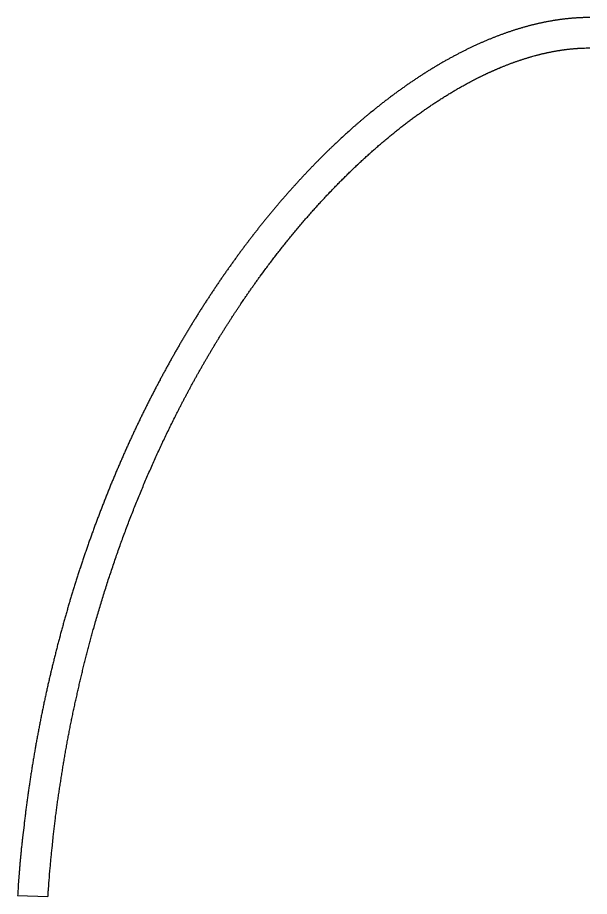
# Model space of a CAD drawing. Extents: x -7325 to -371, y -3238 to 133.
# Drawn here: x -6653.9 to -6386.4, y -1927.6 to -1516.4 of the extents above; entities that cross this region are included whole.
import ezdxf

# ---------------------------------------------------------------- set-up
doc = ezdxf.new("R2010")
doc.units = 0
doc.header["$MEASUREMENT"] = 0
doc.layers.add('NAILERS', color=7, linetype='CONTINUOUS')

msp = doc.modelspace()

# ---------------------------------------------------------------- linework, layer by layer
at = {"layer": 'NAILERS'}
msp.add_lwpolyline([(-6386.22, -1516.41), (-6386.44, -1516.41), (-6386.67, -1516.41), (-6386.9, -1516.42), (-6387.13, -1516.42), (-6387.36, -1516.42), (-6387.59, -1516.42), (-6387.82, -1516.42), (-6388.04, -1516.42), (-6388.27, -1516.43), (-6388.5, -1516.43), (-6388.73, -1516.43), (-6388.96, -1516.44), (-6389.19, -1516.44), (-6389.41, -1516.45), (-6389.64, -1516.46), (-6389.87, -1516.46), (-6390.1, -1516.47), (-6390.33, -1516.48), (-6390.56, -1516.49), (-6390.78, -1516.5), (-6391.01, -1516.51), (-6391.24, -1516.52), (-6391.47, -1516.54), (-6391.7, -1516.55), (-6391.92, -1516.56), (-6392.56, -1516.6), (-6392.87, -1516.62), (-6393.17, -1516.64), (-6393.48, -1516.67), (-6393.79, -1516.69), (-6394.09, -1516.71), (-6394.4, -1516.74), (-6394.71, -1516.76), (-6395.01, -1516.79), (-6395.32, -1516.82), (-6395.63, -1516.84), (-6395.93, -1516.87), (-6396.24, -1516.9), (-6396.55, -1516.93), (-6396.85, -1516.96), (-6397.16, -1517), (-6397.47, -1517.03), (-6397.51, -1517.04), (-6397.82, -1517.07), (-6398.13, -1517.11), (-6398.44, -1517.14), (-6398.75, -1517.18), (-6399.06, -1517.22), (-6399.37, -1517.26), (-6399.68, -1517.3), (-6399.99, -1517.34), (-6400.3, -1517.38), (-6400.62, -1517.42), (-6400.93, -1517.47), (-6401.24, -1517.51), (-6401.55, -1517.56), (-6401.85, -1517.61), (-6402.16, -1517.65), (-6402.47, -1517.7), (-6402.52, -1517.71), (-6402.83, -1517.76), (-6403.15, -1517.81), (-6403.46, -1517.86), (-6403.78, -1517.91), (-6404.09, -1517.97), (-6404.41, -1518.02), (-6404.72, -1518.08), (-6405.03, -1518.13), (-6405.35, -1518.19), (-6405.66, -1518.25), (-6405.97, -1518.31), (-6406.29, -1518.37), (-6406.6, -1518.43), (-6406.91, -1518.49), (-6407.23, -1518.55), (-6407.54, -1518.61), (-6407.59, -1518.62), (-6407.9, -1518.69), (-6408.22, -1518.75), (-6408.54, -1518.82), (-6408.86, -1518.89), (-6409.18, -1518.96), (-6409.49, -1519.03), (-6409.81, -1519.1), (-6410.13, -1519.17), (-6410.44, -1519.24), (-6410.76, -1519.31), (-6411.08, -1519.38), (-6411.39, -1519.46), (-6411.71, -1519.53), (-6412.03, -1519.61), (-6412.34, -1519.69), (-6412.66, -1519.76), (-6412.71, -1519.78), (-6413.03, -1519.86), (-6413.35, -1519.94), (-6413.67, -1520.02), (-6413.99, -1520.1), (-6414.31, -1520.18), (-6414.63, -1520.27), (-6414.95, -1520.35), (-6415.27, -1520.44), (-6415.59, -1520.52), (-6415.91, -1520.61), (-6416.23, -1520.7), (-6416.55, -1520.79), (-6416.87, -1520.88), (-6417.19, -1520.97), (-6417.51, -1521.06), (-6417.82, -1521.15), (-6417.88, -1521.17), (-6418.2, -1521.26), (-6418.52, -1521.35), (-6418.85, -1521.45), (-6419.17, -1521.55), (-6419.5, -1521.65), (-6419.82, -1521.74), (-6420.14, -1521.84), (-6420.46, -1521.94), (-6420.79, -1522.04), (-6421.11, -1522.15), (-6421.43, -1522.25), (-6421.75, -1522.35), (-6422.07, -1522.46), (-6422.4, -1522.56), (-6422.72, -1522.67), (-6423.04, -1522.77), (-6423.09, -1522.79), (-6423.42, -1522.9), (-6423.74, -1523.01), (-6424.07, -1523.12), (-6424.4, -1523.23), (-6424.72, -1523.34), (-6425.05, -1523.46), (-6425.37, -1523.57), (-6425.7, -1523.68), (-6426.02, -1523.8), (-6426.35, -1523.91), (-6426.67, -1524.03), (-6427, -1524.15), (-6427.32, -1524.27), (-6427.64, -1524.39), (-6427.97, -1524.51), (-6428.29, -1524.63), (-6428.34, -1524.65), (-6428.67, -1524.77), (-6429, -1524.89), (-6429.33, -1525.02), (-6429.66, -1525.14), (-6429.99, -1525.27), (-6430.31, -1525.4), (-6430.64, -1525.53), (-6430.97, -1525.66), (-6431.3, -1525.78), (-6431.62, -1525.92), (-6431.95, -1526.05), (-6432.28, -1526.18), (-6432.6, -1526.31), (-6432.93, -1526.44), (-6433.25, -1526.58), (-6433.58, -1526.71), (-6433.63, -1526.73), (-6433.96, -1526.87), (-6434.29, -1527.01), (-6434.62, -1527.15), (-6434.95, -1527.29), (-6435.29, -1527.43), (-6435.61, -1527.57), (-6435.94, -1527.71), (-6436.27, -1527.86), (-6436.6, -1528), (-6436.93, -1528.14), (-6437.26, -1528.29), (-6437.59, -1528.44), (-6437.92, -1528.58), (-6438.24, -1528.73), (-6438.57, -1528.88), (-6438.9, -1529.03), (-6438.95, -1529.05), (-6439.28, -1529.2), (-6439.62, -1529.35), (-6439.95, -1529.51), (-6440.28, -1529.66), (-6440.61, -1529.82), (-6440.95, -1529.97), (-6441.28, -1530.13), (-6441.61, -1530.29), (-6441.94, -1530.44), (-6442.27, -1530.6), (-6442.6, -1530.76), (-6442.93, -1530.92), (-6443.26, -1531.08), (-6443.59, -1531.24), (-6443.92, -1531.4), (-6444.25, -1531.57), (-6444.3, -1531.59), (-6444.63, -1531.76), (-6444.97, -1531.93), (-6445.3, -1532.09), (-6445.64, -1532.26), (-6445.97, -1532.43), (-6446.3, -1532.6), (-6446.64, -1532.77), (-6446.97, -1532.94), (-6447.3, -1533.11), (-6447.63, -1533.28), (-6447.96, -1533.46), (-6448.29, -1533.63), (-6448.63, -1533.81), (-6448.96, -1533.98), (-6449.29, -1534.16), (-6449.62, -1534.33), (-6449.67, -1534.36), (-6450.01, -1534.54), (-6450.34, -1534.72), (-6450.68, -1534.9), (-6451.01, -1535.08), (-6451.35, -1535.27), (-6451.68, -1535.45), (-6452.01, -1535.64), (-6452.35, -1535.82), (-6452.68, -1536.01), (-6453.02, -1536.19), (-6453.35, -1536.38), (-6453.68, -1536.56), (-6454.01, -1536.75), (-6454.34, -1536.94), (-6454.67, -1537.13), (-6455.01, -1537.32), (-6455.06, -1537.35), (-6455.4, -1537.54), (-6455.73, -1537.74), (-6456.07, -1537.93), (-6456.41, -1538.13), (-6456.74, -1538.33), (-6457.08, -1538.52), (-6457.41, -1538.72), (-6457.75, -1538.92), (-6458.08, -1539.12), (-6458.41, -1539.32), (-6458.75, -1539.52), (-6459.08, -1539.72), (-6459.41, -1539.92), (-6459.75, -1540.12), (-6460.08, -1540.33), (-6460.41, -1540.53), (-6460.46, -1540.56), (-6460.8, -1540.77), (-6461.14, -1540.98), (-6461.48, -1541.19), (-6461.81, -1541.4), (-6462.15, -1541.61), (-6462.48, -1541.82), (-6462.82, -1542.03), (-6463.16, -1542.24), (-6463.49, -1542.45), (-6463.83, -1542.67), (-6464.16, -1542.88), (-6464.49, -1543.09), (-6464.83, -1543.31), (-6465.16, -1543.52), (-6465.49, -1543.74), (-6465.82, -1543.96), (-6465.88, -1543.99), (-6466.21, -1544.21), (-6466.55, -1544.43), (-6466.89, -1544.66), (-6467.23, -1544.88), (-6467.56, -1545.1), (-6467.9, -1545.33), (-6468.24, -1545.55), (-6468.57, -1545.78), (-6468.91, -1546), (-6469.24, -1546.23), (-6469.58, -1546.46), (-6469.91, -1546.69), (-6470.25, -1546.91), (-6470.58, -1547.14), (-6470.91, -1547.37), (-6471.25, -1547.6), (-6471.3, -1547.64), (-6471.63, -1547.87), (-6471.97, -1548.11), (-6472.31, -1548.34), (-6472.65, -1548.58), (-6472.99, -1548.82), (-6473.32, -1549.05), (-6473.66, -1549.29), (-6473.99, -1549.53), (-6474.33, -1549.77), (-6474.67, -1550.01), (-6475, -1550.25), (-6475.33, -1550.49), (-6475.67, -1550.73), (-6476, -1550.98), (-6476.34, -1551.22), (-6476.67, -1551.46), (-6476.72, -1551.5), (-6477.06, -1551.75), (-6477.39, -1552), (-6477.73, -1552.24), (-6478.07, -1552.49), (-6478.41, -1552.75), (-6478.74, -1553), (-6479.08, -1553.25), (-6479.42, -1553.5), (-6479.75, -1553.75), (-6480.09, -1554.01), (-6480.42, -1554.26), (-6480.76, -1554.51), (-6481.09, -1554.77), (-6481.42, -1555.02), (-6481.76, -1555.28), (-6482.09, -1555.53), (-6482.14, -1555.57), (-6482.48, -1555.83), (-6482.81, -1556.1), (-6483.15, -1556.36), (-6483.49, -1556.62), (-6483.82, -1556.88), (-6484.16, -1557.15), (-6484.5, -1557.41), (-6484.83, -1557.68), (-6485.17, -1557.94), (-6485.5, -1558.21), (-6485.84, -1558.48), (-6486.17, -1558.74), (-6486.5, -1559.01), (-6486.84, -1559.28), (-6487.17, -1559.55), (-6487.5, -1559.82), (-6488.94, -1560.98), (-6489.19, -1561.19), (-6489.45, -1561.4), (-6489.7, -1561.61), (-6489.96, -1561.82), (-6490.21, -1562.03), (-6490.46, -1562.24), (-6490.72, -1562.45), (-6490.97, -1562.66), (-6491.22, -1562.87), (-6491.48, -1563.08), (-6491.73, -1563.29), (-6491.98, -1563.5), (-6492.23, -1563.72), (-6492.49, -1563.93), (-6492.74, -1564.14), (-6492.99, -1564.35), (-6493.24, -1564.57), (-6493.49, -1564.78), (-6493.74, -1565), (-6493.99, -1565.21), (-6494.24, -1565.43), (-6494.49, -1565.64), (-6494.73, -1565.86), (-6494.98, -1566.07), (-6495.23, -1566.29), (-6495.48, -1566.51), (-6495.73, -1566.73), (-6495.97, -1566.94), (-6496.22, -1567.16), (-6496.47, -1567.38), (-6496.71, -1567.6), (-6496.96, -1567.82), (-6497.03, -1567.88), (-6497.53, -1568.33), (-6498.02, -1568.77), (-6498.52, -1569.22), (-6499.02, -1569.67), (-6499.52, -1570.12), (-6500.01, -1570.57), (-6500.51, -1571.02), (-6501, -1571.47), (-6501.5, -1571.93), (-6501.99, -1572.38), (-6502.48, -1572.83), (-6502.98, -1573.29), (-6503.47, -1573.74), (-6503.96, -1574.2), (-6504.45, -1574.66), (-6504.94, -1575.11), (-6505.29, -1575.45), (-6505.56, -1575.7), (-6505.83, -1575.95), (-6506.09, -1576.2), (-6506.36, -1576.45), (-6506.62, -1576.7), (-6506.89, -1576.95), (-6507.15, -1577.2), (-6507.42, -1577.46), (-6507.68, -1577.71), (-6507.94, -1577.96), (-6508.21, -1578.22), (-6508.47, -1578.47), (-6508.73, -1578.72), (-6508.99, -1578.98), (-6509.26, -1579.23), (-6509.52, -1579.49), (-6509.78, -1579.75), (-6510.04, -1580), (-6510.3, -1580.26), (-6510.56, -1580.52), (-6510.82, -1580.77), (-6511.07, -1581.03), (-6511.33, -1581.29), (-6511.59, -1581.55), (-6511.85, -1581.81), (-6512.11, -1582.07), (-6512.36, -1582.33), (-6512.62, -1582.59), (-6512.88, -1582.85), (-6513.13, -1583.11), (-6513.39, -1583.37), (-6513.64, -1583.63), (-6515.13, -1585.16), (-6515.41, -1585.45), (-6515.68, -1585.73), (-6515.96, -1586.02), (-6516.24, -1586.31), (-6516.51, -1586.59), (-6516.79, -1586.88), (-6517.06, -1587.17), (-6517.34, -1587.45), (-6517.61, -1587.74), (-6517.89, -1588.03), (-6518.16, -1588.32), (-6518.44, -1588.61), (-6518.71, -1588.9), (-6518.98, -1589.19), (-6519.26, -1589.47), (-6519.53, -1589.76), (-6519.8, -1590.05), (-6520.07, -1590.35), (-6520.34, -1590.64), (-6520.62, -1590.93), (-6520.89, -1591.22), (-6521.16, -1591.51), (-6521.43, -1591.8), (-6521.7, -1592.09), (-6521.97, -1592.39), (-6522.24, -1592.68), (-6522.51, -1592.97), (-6522.78, -1593.27), (-6523.04, -1593.56), (-6523.31, -1593.85), (-6523.58, -1594.15), (-6523.85, -1594.44), (-6524.12, -1594.74), (-6524.38, -1595.03), (-6524.65, -1595.33), (-6524.92, -1595.62), (-6525.18, -1595.92), (-6525.45, -1596.22), (-6525.71, -1596.51), (-6525.98, -1596.81), (-6526.24, -1597.11), (-6526.51, -1597.4), (-6526.77, -1597.7), (-6527.04, -1598), (-6527.3, -1598.3), (-6527.56, -1598.59), (-6527.83, -1598.89), (-6528.09, -1599.19), (-6528.35, -1599.49), (-6528.61, -1599.79), (-6528.88, -1600.09), (-6529.14, -1600.39), (-6529.4, -1600.69), (-6529.66, -1600.99), (-6529.92, -1601.29), (-6530.18, -1601.59), (-6530.44, -1601.89), (-6530.7, -1602.2), (-6530.96, -1602.5), (-6531.22, -1602.8), (-6531.48, -1603.1), (-6531.73, -1603.41), (-6531.99, -1603.71), (-6532.25, -1604.01), (-6532.35, -1604.13), (-6532.61, -1604.44), (-6532.88, -1604.75), (-6533.14, -1605.07), (-6533.4, -1605.38), (-6533.67, -1605.69), (-6533.93, -1606), (-6534.19, -1606.31), (-6534.45, -1606.63), (-6534.71, -1606.94), (-6534.97, -1607.25), (-6535.23, -1607.57), (-6535.49, -1607.88), (-6535.75, -1608.19), (-6536.01, -1608.51), (-6536.27, -1608.82), (-6536.53, -1609.14), (-6536.79, -1609.45), (-6537.05, -1609.77), (-6537.31, -1610.09), (-6537.56, -1610.4), (-6537.82, -1610.72), (-6538.08, -1611.03), (-6538.34, -1611.35), (-6538.59, -1611.67), (-6538.85, -1611.99), (-6539.1, -1612.3), (-6539.36, -1612.62), (-6539.61, -1612.94), (-6539.87, -1613.26), (-6540.12, -1613.58), (-6540.38, -1613.89), (-6540.63, -1614.21), (-6540.73, -1614.33), (-6540.99, -1614.66), (-6541.24, -1614.99), (-6541.5, -1615.32), (-6541.76, -1615.64), (-6542.02, -1615.97), (-6542.28, -1616.3), (-6542.54, -1616.63), (-6542.79, -1616.96), (-6543.05, -1617.29), (-6543.31, -1617.62), (-6543.56, -1617.94), (-6543.82, -1618.27), (-6544.07, -1618.6), (-6544.33, -1618.93), (-6544.58, -1619.27), (-6544.84, -1619.6), (-6545.09, -1619.93), (-6545.35, -1620.26), (-6545.6, -1620.59), (-6545.85, -1620.92), (-6546.11, -1621.25), (-6546.36, -1621.59), (-6546.61, -1621.92), (-6546.86, -1622.25), (-6547.11, -1622.58), (-6547.37, -1622.92), (-6547.62, -1623.25), (-6547.87, -1623.58), (-6548.12, -1623.92), (-6548.37, -1624.25), (-6548.62, -1624.59), (-6548.87, -1624.92), (-6548.96, -1625.04), (-6549.21, -1625.39), (-6549.47, -1625.73), (-6549.72, -1626.07), (-6549.97, -1626.41), (-6550.23, -1626.76), (-6550.48, -1627.1), (-6550.73, -1627.45), (-6550.98, -1627.79), (-6551.24, -1628.14), (-6551.49, -1628.48), (-6551.74, -1628.82), (-6551.99, -1629.17), (-6552.24, -1629.52), (-6552.49, -1629.86), (-6552.74, -1630.21), (-6552.99, -1630.55), (-6553.24, -1630.9), (-6553.49, -1631.25), (-6553.74, -1631.59), (-6553.99, -1631.94), (-6554.23, -1632.29), (-6554.48, -1632.64), (-6554.73, -1632.98), (-6554.98, -1633.33), (-6555.22, -1633.68), (-6555.47, -1634.03), (-6555.71, -1634.38), (-6555.96, -1634.73), (-6556.2, -1635.08), (-6556.45, -1635.43), (-6556.69, -1635.78), (-6556.94, -1636.13), (-6557.02, -1636.25), (-6557.27, -1636.61), (-6557.52, -1636.96), (-6557.77, -1637.32), (-6558.02, -1637.68), (-6558.27, -1638.04), (-6558.51, -1638.4), (-6558.76, -1638.76), (-6559.01, -1639.12), (-6559.25, -1639.48), (-6559.5, -1639.84), (-6559.75, -1640.2), (-6559.99, -1640.56), (-6560.24, -1640.92), (-6560.48, -1641.28), (-6560.73, -1641.64), (-6560.97, -1642), (-6561.21, -1642.37), (-6561.46, -1642.73), (-6561.7, -1643.09), (-6561.94, -1643.45), (-6562.18, -1643.81), (-6562.43, -1644.18), (-6562.67, -1644.54), (-6562.91, -1644.9), (-6563.15, -1645.27), (-6563.39, -1645.63), (-6563.63, -1646), (-6563.87, -1646.36), (-6564.11, -1646.72), (-6564.35, -1647.09), (-6564.59, -1647.45), (-6564.83, -1647.82), (-6564.91, -1647.94), (-6565.15, -1648.31), (-6565.39, -1648.69), (-6565.64, -1649.06), (-6565.88, -1649.44), (-6566.12, -1649.81), (-6566.36, -1650.18), (-6566.6, -1650.56), (-6566.84, -1650.93), (-6567.08, -1651.31), (-6567.32, -1651.68), (-6567.56, -1652.06), (-6567.8, -1652.43), (-6568.04, -1652.81), (-6568.28, -1653.18), (-6568.52, -1653.56), (-6568.76, -1653.94), (-6568.99, -1654.31), (-6569.23, -1654.69), (-6569.47, -1655.07), (-6569.7, -1655.45), (-6569.94, -1655.82), (-6570.18, -1656.2), (-6570.41, -1656.58), (-6570.65, -1656.96), (-6570.88, -1657.34), (-6571.12, -1657.71), (-6571.35, -1658.09), (-6571.58, -1658.47), (-6571.82, -1658.85), (-6572.05, -1659.23), (-6572.28, -1659.61), (-6572.51, -1659.99), (-6572.59, -1660.11), (-6572.83, -1660.5), (-6573.06, -1660.89), (-6573.3, -1661.28), (-6573.53, -1661.67), (-6573.77, -1662.06), (-6574, -1662.44), (-6574.24, -1662.83), (-6574.47, -1663.22), (-6574.71, -1663.61), (-6574.94, -1664), (-6575.17, -1664.39), (-6575.41, -1664.78), (-6575.64, -1665.17), (-6575.87, -1665.56), (-6576.1, -1665.96), (-6576.33, -1666.35), (-6576.56, -1666.74), (-6576.79, -1667.13), (-6577.02, -1667.52), (-6577.25, -1667.91), (-6577.48, -1668.31), (-6577.71, -1668.7), (-6577.94, -1669.09), (-6578.17, -1669.48), (-6578.4, -1669.88), (-6578.62, -1670.27), (-6578.85, -1670.66), (-6579.08, -1671.06), (-6579.3, -1671.45), (-6579.53, -1671.84), (-6579.76, -1672.24), (-6579.98, -1672.63), (-6580.05, -1672.76), (-6580.28, -1673.16), (-6580.51, -1673.56), (-6580.74, -1673.96), (-6580.97, -1674.37), (-6581.2, -1674.77), (-6581.42, -1675.17), (-6581.65, -1675.58), (-6581.88, -1675.98), (-6582.1, -1676.39), (-6582.33, -1676.79), (-6582.56, -1677.2), (-6582.78, -1677.6), (-6583.01, -1678.01), (-6583.23, -1678.41), (-6583.46, -1678.82), (-6583.68, -1679.22), (-6583.9, -1679.63), (-6584.13, -1680.03), (-6584.35, -1680.44), (-6584.57, -1680.85), (-6584.79, -1681.25), (-6585.01, -1681.66), (-6585.24, -1682.07), (-6585.46, -1682.47), (-6585.68, -1682.88), (-6585.9, -1683.29), (-6586.12, -1683.7), (-6586.34, -1684.1), (-6586.56, -1684.51), (-6586.77, -1684.92), (-6586.99, -1685.33), (-6587.21, -1685.74), (-6587.28, -1685.86), (-6587.5, -1686.28), (-6587.72, -1686.7), (-6587.94, -1687.11), (-6588.16, -1687.53), (-6588.38, -1687.95), (-6588.6, -1688.37), (-6588.82, -1688.78), (-6589.04, -1689.2), (-6589.26, -1689.62), (-6589.48, -1690.04), (-6589.69, -1690.46), (-6589.91, -1690.88), (-6590.13, -1691.29), (-6590.34, -1691.71), (-6590.56, -1692.13), (-6590.78, -1692.55), (-6590.99, -1692.97), (-6591.21, -1693.39), (-6591.42, -1693.81), (-6591.64, -1694.23), (-6591.85, -1694.66), (-6592.06, -1695.08), (-6592.28, -1695.5), (-6592.49, -1695.92), (-6592.7, -1696.34), (-6592.92, -1696.76), (-6593.13, -1697.18), (-6593.34, -1697.61), (-6593.55, -1698.03), (-6593.76, -1698.45), (-6593.97, -1698.87), (-6594.18, -1699.3), (-6594.24, -1699.42), (-6594.46, -1699.85), (-6594.67, -1700.28), (-6594.88, -1700.71), (-6595.09, -1701.14), (-6595.3, -1701.58), (-6595.52, -1702.01), (-6595.73, -1702.44), (-6595.94, -1702.87), (-6596.15, -1703.3), (-6596.36, -1703.74), (-6596.57, -1704.17), (-6596.78, -1704.6), (-6596.98, -1705.03), (-6597.19, -1705.47), (-6597.4, -1705.9), (-6597.61, -1706.33), (-6597.82, -1706.77), (-6598.02, -1707.2), (-6598.23, -1707.64), (-6598.43, -1708.07), (-6598.64, -1708.51), (-6598.84, -1708.94), (-6599.05, -1709.38), (-6599.25, -1709.81), (-6599.46, -1710.25), (-6599.66, -1710.68), (-6599.86, -1711.12), (-6600.07, -1711.55), (-6600.27, -1711.99), (-6600.47, -1712.42), (-6600.67, -1712.86), (-6600.87, -1713.3), (-6600.93, -1713.42), (-6601.14, -1713.87), (-6601.34, -1714.31), (-6601.54, -1714.76), (-6601.75, -1715.2), (-6601.95, -1715.65), (-6602.15, -1716.09), (-6602.35, -1716.54), (-6602.56, -1716.98), (-6602.76, -1717.43), (-6602.96, -1717.88), (-6603.16, -1718.32), (-6603.36, -1718.77), (-6603.56, -1719.22), (-6603.76, -1719.66), (-6603.96, -1720.11), (-6604.15, -1720.56), (-6604.35, -1721), (-6604.55, -1721.45), (-6604.75, -1721.9), (-6604.94, -1722.35), (-6605.14, -1722.79), (-6605.34, -1723.24), (-6605.53, -1723.69), (-6605.73, -1724.14), (-6605.92, -1724.59), (-6606.12, -1725.04), (-6606.31, -1725.49), (-6606.5, -1725.94), (-6606.7, -1726.39), (-6606.89, -1726.84), (-6607.08, -1727.29), (-6607.27, -1727.74), (-6607.33, -1727.86), (-6607.52, -1728.32), (-6607.72, -1728.78), (-6607.91, -1729.23), (-6608.1, -1729.69), (-6608.3, -1730.15), (-6608.49, -1730.61), (-6608.68, -1731.07), (-6608.87, -1731.53), (-6609.06, -1731.99), (-6609.26, -1732.45), (-6609.45, -1732.91), (-6609.64, -1733.37), (-6609.83, -1733.83), (-6610.02, -1734.29), (-6610.21, -1734.75), (-6610.39, -1735.21), (-6610.58, -1735.67), (-6610.77, -1736.13), (-6610.96, -1736.59), (-6611.14, -1737.05), (-6611.33, -1737.51), (-6611.52, -1737.98), (-6611.7, -1738.44), (-6611.89, -1738.9), (-6612.07, -1739.36), (-6612.26, -1739.82), (-6612.44, -1740.29), (-6612.63, -1740.75), (-6612.81, -1741.21), (-6612.99, -1741.67), (-6613.18, -1742.14), (-6613.36, -1742.6), (-6613.41, -1742.73), (-6613.59, -1743.2), (-6613.78, -1743.67), (-6613.96, -1744.14), (-6614.14, -1744.61), (-6614.33, -1745.08), (-6614.51, -1745.56), (-6614.69, -1746.03), (-6614.87, -1746.5), (-6615.05, -1746.97), (-6615.23, -1747.45), (-6615.42, -1747.92), (-6615.6, -1748.39), (-6615.78, -1748.86), (-6615.95, -1749.34), (-6616.13, -1749.81), (-6616.31, -1750.28), (-6616.49, -1750.76), (-6616.67, -1751.23), (-6616.84, -1751.71), (-6617.02, -1752.18), (-6617.2, -1752.65), (-6617.37, -1753.13), (-6617.55, -1753.6), (-6617.72, -1754.08), (-6617.9, -1754.55), (-6618.07, -1755.03), (-6618.25, -1755.5), (-6618.42, -1755.98), (-6618.59, -1756.46), (-6618.77, -1756.93), (-6618.94, -1757.41), (-6619.11, -1757.88), (-6619.15, -1758.01), (-6619.33, -1758.49), (-6619.5, -1758.98), (-6619.67, -1759.46), (-6619.85, -1759.95), (-6620.02, -1760.43), (-6620.19, -1760.92), (-6620.36, -1761.4), (-6620.53, -1761.89), (-6620.7, -1762.37), (-6620.88, -1762.86), (-6621.04, -1763.34), (-6621.21, -1763.83), (-6621.38, -1764.31), (-6621.55, -1764.8), (-6621.72, -1765.29), (-6621.89, -1765.77), (-6622.05, -1766.26), (-6622.22, -1766.75), (-6622.39, -1767.23), (-6622.55, -1767.72), (-6622.72, -1768.21), (-6622.88, -1768.7), (-6623.05, -1769.18), (-6623.21, -1769.67), (-6623.38, -1770.16), (-6623.54, -1770.65), (-6623.7, -1771.13), (-6623.86, -1771.62), (-6624.03, -1772.11), (-6624.19, -1772.6), (-6624.35, -1773.09), (-6624.51, -1773.58), (-6624.55, -1773.7), (-6624.71, -1774.2), (-6624.88, -1774.7), (-6625.04, -1775.19), (-6625.2, -1775.69), (-6625.36, -1776.19), (-6625.52, -1776.69), (-6625.68, -1777.18), (-6625.84, -1777.68), (-6626, -1778.18), (-6626.16, -1778.68), (-6626.32, -1779.18), (-6626.47, -1779.67), (-6626.63, -1780.17), (-6626.79, -1780.67), (-6626.95, -1781.17), (-6627.1, -1781.67), (-6627.26, -1782.17), (-6627.41, -1782.67), (-6627.57, -1783.17), (-6627.72, -1783.67), (-6627.88, -1784.17), (-6628.03, -1784.66), (-6628.18, -1785.16), (-6628.33, -1785.66), (-6628.49, -1786.16), (-6628.64, -1786.67), (-6628.79, -1787.17), (-6628.94, -1787.67), (-6629.09, -1788.17), (-6629.24, -1788.67), (-6629.39, -1789.17), (-6629.54, -1789.67), (-6629.58, -1789.8), (-6629.73, -1790.31), (-6629.88, -1790.82), (-6630.03, -1791.32), (-6630.18, -1791.83), (-6630.33, -1792.34), (-6630.48, -1792.85), (-6630.62, -1793.36), (-6630.77, -1793.87), (-6630.92, -1794.38), (-6631.06, -1794.89), (-6631.21, -1795.41), (-6631.36, -1795.92), (-6631.5, -1796.43), (-6631.65, -1796.94), (-6631.79, -1797.45), (-6631.94, -1797.96), (-6632.08, -1798.47), (-6632.22, -1798.98), (-6632.37, -1799.49), (-6632.51, -1800.01), (-6632.65, -1800.52), (-6632.79, -1801.03), (-6632.93, -1801.54), (-6633.07, -1802.05), (-6633.21, -1802.57), (-6633.35, -1803.08), (-6633.49, -1803.59), (-6633.63, -1804.1), (-6633.77, -1804.62), (-6633.91, -1805.13), (-6634.04, -1805.64), (-6634.18, -1806.16), (-6634.21, -1806.28), (-6634.35, -1806.8), (-6634.49, -1807.33), (-6634.63, -1807.85), (-6634.76, -1808.37), (-6634.9, -1808.89), (-6635.04, -1809.41), (-6635.17, -1809.93), (-6635.31, -1810.46), (-6635.44, -1810.98), (-6635.58, -1811.5), (-6635.71, -1812.02), (-6635.84, -1812.55), (-6635.98, -1813.07), (-6636.11, -1813.59), (-6636.24, -1814.12), (-6636.37, -1814.64), (-6636.5, -1815.16), (-6636.63, -1815.69), (-6636.76, -1816.21), (-6636.89, -1816.73), (-6637.02, -1817.26), (-6637.15, -1817.78), (-6637.28, -1818.3), (-6637.41, -1818.83), (-6637.53, -1819.35), (-6637.66, -1819.88), (-6637.79, -1820.4), (-6637.91, -1820.92), (-6638.04, -1821.45), (-6638.16, -1821.97), (-6638.29, -1822.5), (-6638.41, -1823.02), (-6638.44, -1823.15), (-6638.57, -1823.69), (-6638.69, -1824.22), (-6638.82, -1824.75), (-6638.94, -1825.29), (-6639.07, -1825.82), (-6639.19, -1826.35), (-6639.31, -1826.89), (-6639.43, -1827.42), (-6639.55, -1827.96), (-6639.68, -1828.49), (-6639.8, -1829.02), (-6639.92, -1829.56), (-6640.04, -1830.09), (-6640.16, -1830.63), (-6640.27, -1831.16), (-6640.39, -1831.7), (-6640.51, -1832.23), (-6640.63, -1832.77), (-6640.74, -1833.3), (-6640.86, -1833.84), (-6640.98, -1834.37), (-6641.09, -1834.91), (-6641.21, -1835.44), (-6641.32, -1835.98), (-6641.43, -1836.51), (-6641.55, -1837.05), (-6641.66, -1837.59), (-6641.77, -1838.12), (-6641.89, -1838.66), (-6642, -1839.19), (-6642.11, -1839.73), (-6642.22, -1840.27), (-6642.25, -1840.4), (-6642.36, -1840.94), (-6642.47, -1841.49), (-6642.58, -1842.03), (-6642.69, -1842.58), (-6642.8, -1843.12), (-6642.91, -1843.67), (-6643.02, -1844.21), (-6643.13, -1844.76), (-6643.23, -1845.3), (-6643.34, -1845.85), (-6643.45, -1846.4), (-6643.55, -1846.94), (-6643.66, -1847.49), (-6643.77, -1848.03), (-6643.87, -1848.58), (-6643.98, -1849.12), (-6644.08, -1849.67), (-6644.18, -1850.22), (-6644.29, -1850.76), (-6644.39, -1851.31), (-6644.49, -1851.86), (-6644.59, -1852.4), (-6644.69, -1852.95), (-6644.79, -1853.5), (-6644.89, -1854.04), (-6644.99, -1854.59), (-6645.09, -1855.14), (-6645.19, -1855.69), (-6645.29, -1856.23), (-6645.39, -1856.78), (-6645.48, -1857.33), (-6645.58, -1857.88), (-6645.6, -1858.01), (-6645.7, -1858.56), (-6645.8, -1859.12), (-6645.89, -1859.68), (-6645.99, -1860.23), (-6646.09, -1860.79), (-6646.18, -1861.35), (-6646.28, -1861.9), (-6646.37, -1862.46), (-6646.46, -1863.02), (-6646.56, -1863.57), (-6646.65, -1864.13), (-6646.74, -1864.69), (-6646.83, -1865.24), (-6646.92, -1865.8), (-6647.01, -1866.36), (-6647.1, -1866.91), (-6647.19, -1867.47), (-6647.28, -1868.03), (-6647.37, -1868.59), (-6647.46, -1869.14), (-6647.55, -1869.7), (-6647.63, -1870.26), (-6647.72, -1870.82), (-6647.81, -1871.38), (-6647.89, -1871.93), (-6647.98, -1872.49), (-6648.06, -1873.05), (-6648.15, -1873.61), (-6648.23, -1874.17), (-6648.31, -1874.72), (-6648.39, -1875.28), (-6648.48, -1875.84), (-6648.5, -1875.98), (-6648.58, -1876.54), (-6648.66, -1877.11), (-6648.74, -1877.68), (-6648.82, -1878.25), (-6648.91, -1878.81), (-6648.99, -1879.38), (-6649.07, -1879.95), (-6649.14, -1880.52), (-6649.22, -1881.08), (-6649.3, -1881.65), (-6649.38, -1882.22), (-6649.46, -1882.79), (-6649.53, -1883.35), (-6649.61, -1883.92), (-6649.68, -1884.49), (-6649.76, -1885.06), (-6649.83, -1885.63), (-6649.91, -1886.19), (-6649.98, -1886.76), (-6650.05, -1887.33), (-6650.13, -1887.9), (-6650.2, -1888.47), (-6650.27, -1889.04), (-6650.34, -1889.61), (-6650.41, -1890.17), (-6650.48, -1890.74), (-6650.55, -1891.31), (-6650.62, -1891.88), (-6650.69, -1892.45), (-6650.76, -1893.02), (-6650.82, -1893.59), (-6650.89, -1894.16), (-6651.58, -1900.06), (-6651.64, -1900.57), (-6651.7, -1901.08), (-6651.76, -1901.59), (-6651.82, -1902.1), (-6651.87, -1902.62), (-6651.93, -1903.13), (-6651.98, -1903.64), (-6652.04, -1904.15), (-6652.09, -1904.67), (-6652.15, -1905.18), (-6652.2, -1905.69), (-6652.25, -1906.21), (-6652.3, -1906.72), (-6652.35, -1907.23), (-6652.4, -1907.75), (-6652.45, -1908.26), (-6652.5, -1908.77), (-6652.55, -1909.28), (-6652.59, -1909.8), (-6652.64, -1910.31), (-6652.69, -1910.83), (-6652.73, -1911.34), (-6652.78, -1911.85), (-6652.82, -1912.37), (-6652.86, -1912.88), (-6652.9, -1913.39), (-6652.95, -1913.91), (-6652.99, -1914.42), (-6653.03, -1914.94), (-6653.07, -1915.45), (-6653.1, -1915.96), (-6653.14, -1916.48), (-6653.57, -1922.33), (-6653.61, -1922.93), (-6653.66, -1923.52), (-6653.7, -1924.11), (-6653.74, -1924.71), (-6653.78, -1925.3), (-6653.82, -1925.89), (-6653.86, -1926.49), (-6653.9, -1927.08), (-6639.68, -1927.56), (-6639.65, -1927.07), (-6639.62, -1926.59), (-6639.59, -1926.11), (-6639.55, -1925.62), (-6639.52, -1925.14), (-6639.48, -1924.65), (-6639.45, -1924.17), (-6639.41, -1923.69), (-6639.36, -1922.96), (-6639.31, -1922.3), (-6639.26, -1921.63), (-6639.21, -1920.97), (-6639.16, -1920.31), (-6639.11, -1919.64), (-6639.05, -1918.98), (-6639, -1918.31), (-6638.94, -1917.65), (-6638.74, -1915.24), (-6638.69, -1914.61), (-6638.63, -1913.97), (-6638.58, -1913.34), (-6638.52, -1912.71), (-6638.47, -1912.07), (-6638.41, -1911.44), (-6638.35, -1910.81), (-6638.29, -1910.18), (-6638.23, -1909.54), (-6638.17, -1908.91), (-6638.11, -1908.28), (-6638.04, -1907.65), (-6637.98, -1907.01), (-6637.92, -1906.38), (-6637.85, -1905.75), (-6637.79, -1905.12), (-6637.25, -1900.07), (-6637.19, -1899.44), (-6637.12, -1898.81), (-6637.05, -1898.19), (-6636.98, -1897.56), (-6636.91, -1896.93), (-6636.84, -1896.31), (-6636.77, -1895.68), (-6636.7, -1895.05), (-6636.62, -1894.43), (-6636.55, -1893.8), (-6636.47, -1893.18), (-6636.4, -1892.55), (-6636.32, -1891.92), (-6636.24, -1891.3), (-6636.17, -1890.67), (-6636.09, -1890.05), (-6636.01, -1889.42), (-6635.93, -1888.8), (-6635.84, -1888.17), (-6635.76, -1887.55), (-6635.68, -1886.92), (-6635.59, -1886.3), (-6635.51, -1885.67), (-6635.42, -1885.05), (-6635.34, -1884.42), (-6635.25, -1883.8), (-6635.16, -1883.17), (-6635.07, -1882.55), (-6634.98, -1881.92), (-6634.89, -1881.3), (-6634.8, -1880.68), (-6634.71, -1880.05), (-6634.7, -1879.98), (-6634.6, -1879.36), (-6634.51, -1878.74), (-6634.42, -1878.12), (-6634.32, -1877.5), (-6634.23, -1876.88), (-6634.13, -1876.27), (-6634.04, -1875.65), (-6633.94, -1875.03), (-6633.85, -1874.41), (-6633.75, -1873.79), (-6633.65, -1873.17), (-6633.56, -1872.56), (-6633.46, -1871.94), (-6633.36, -1871.32), (-6633.26, -1870.7), (-6633.16, -1870.08), (-6633.07, -1869.46), (-6632.97, -1868.85), (-6632.87, -1868.23), (-6632.77, -1867.61), (-6632.66, -1866.99), (-6632.56, -1866.38), (-6632.46, -1865.76), (-6632.36, -1865.14), (-6632.26, -1864.52), (-6632.15, -1863.91), (-6632.05, -1863.29), (-6631.95, -1862.67), (-6631.84, -1862.06), (-6631.74, -1861.44), (-6631.63, -1860.82), (-6631.53, -1860.2), (-6631.52, -1860.16), (-6631.42, -1859.55), (-6631.31, -1858.94), (-6631.2, -1858.32), (-6631.09, -1857.71), (-6630.98, -1857.09), (-6630.87, -1856.48), (-6630.76, -1855.87), (-6630.65, -1855.25), (-6630.54, -1854.64), (-6630.43, -1854.03), (-6630.31, -1853.42), (-6630.2, -1852.8), (-6630.08, -1852.19), (-6629.97, -1851.58), (-6629.85, -1850.97), (-6629.73, -1850.35), (-6629.61, -1849.74), (-6629.49, -1849.13), (-6629.37, -1848.52), (-6629.25, -1847.91), (-6629.13, -1847.3), (-6629.01, -1846.69), (-6628.88, -1846.08), (-6628.76, -1845.47), (-6628.63, -1844.86), (-6628.5, -1844.25), (-6628.38, -1843.63), (-6628.25, -1843.03), (-6628.12, -1842.42), (-6627.99, -1841.81), (-6627.86, -1841.2), (-6627.73, -1840.59), (-6627.71, -1840.5), (-6627.58, -1839.9), (-6627.45, -1839.3), (-6627.32, -1838.69), (-6627.19, -1838.09), (-6627.05, -1837.48), (-6626.92, -1836.88), (-6626.79, -1836.28), (-6626.65, -1835.67), (-6626.52, -1835.07), (-6626.38, -1834.47), (-6626.25, -1833.87), (-6626.11, -1833.26), (-6625.98, -1832.66), (-6625.84, -1832.06), (-6625.71, -1831.45), (-6625.57, -1830.85), (-6625.43, -1830.25), (-6625.29, -1829.65), (-6625.16, -1829.05), (-6625.02, -1828.44), (-6624.88, -1827.84), (-6624.74, -1827.24), (-6624.6, -1826.64), (-6624.46, -1826.04), (-6624.32, -1825.43), (-6624.18, -1824.83), (-6624.04, -1824.23), (-6623.89, -1823.63), (-6623.75, -1823.03), (-6623.61, -1822.43), (-6623.47, -1821.83), (-6623.32, -1821.23), (-6623.31, -1821.18), (-6623.17, -1820.58), (-6623.02, -1819.98), (-6622.88, -1819.39), (-6622.73, -1818.79), (-6622.59, -1818.19), (-6622.44, -1817.6), (-6622.29, -1817), (-6622.14, -1816.4), (-6621.99, -1815.81), (-6621.84, -1815.21), (-6621.69, -1814.61), (-6621.53, -1814.02), (-6621.38, -1813.42), (-6621.23, -1812.83), (-6621.07, -1812.23), (-6620.92, -1811.64), (-6620.76, -1811.04), (-6620.6, -1810.45), (-6620.44, -1809.85), (-6620.29, -1809.26), (-6620.13, -1808.67), (-6619.96, -1808.07), (-6619.8, -1807.48), (-6619.64, -1806.89), (-6619.48, -1806.29), (-6619.31, -1805.7), (-6619.15, -1805.11), (-6618.98, -1804.52), (-6618.82, -1803.93), (-6618.65, -1803.33), (-6618.48, -1802.74), (-6618.31, -1802.15), (-6617.4, -1798.95), (-6617.17, -1798.17), (-6616.95, -1797.39), (-6616.72, -1796.61), (-6616.49, -1795.82), (-6616.26, -1795.04), (-6616.03, -1794.26), (-6615.8, -1793.48), (-6615.57, -1792.7), (-6615.34, -1791.92), (-6615.1, -1791.14), (-6614.87, -1790.36), (-6614.63, -1789.58), (-6614.39, -1788.81), (-6614.15, -1788.03), (-6613.91, -1787.25), (-6613.67, -1786.47), (-6613.66, -1786.44), (-6613.42, -1785.67), (-6613.18, -1784.89), (-6612.94, -1784.12), (-6612.69, -1783.35), (-6612.45, -1782.58), (-6612.2, -1781.81), (-6611.95, -1781.04), (-6611.7, -1780.27), (-6611.46, -1779.49), (-6611.2, -1778.72), (-6610.95, -1777.96), (-6610.7, -1777.19), (-6610.45, -1776.42), (-6610.19, -1775.65), (-6609.94, -1774.88), (-6609.68, -1774.11), (-6609.67, -1774.08), (-6609.41, -1773.32), (-6609.15, -1772.55), (-6608.89, -1771.79), (-6608.63, -1771.03), (-6608.37, -1770.27), (-6608.11, -1769.5), (-6607.85, -1768.74), (-6607.58, -1767.98), (-6607.32, -1767.22), (-6607.05, -1766.46), (-6606.78, -1765.7), (-6606.51, -1764.94), (-6606.24, -1764.18), (-6605.97, -1763.42), (-6605.7, -1762.67), (-6605.43, -1761.91), (-6605.42, -1761.88), (-6605.14, -1761.12), (-6604.87, -1760.37), (-6604.6, -1759.62), (-6604.32, -1758.86), (-6604.04, -1758.11), (-6603.76, -1757.36), (-6603.49, -1756.61), (-6603.21, -1755.86), (-6602.92, -1755.11), (-6602.64, -1754.36), (-6602.36, -1753.61), (-6602.07, -1752.86), (-6601.79, -1752.11), (-6601.5, -1751.37), (-6601.21, -1750.62), (-6600.92, -1749.87), (-6600.91, -1749.84), (-6600.62, -1749.09), (-6600.33, -1748.35), (-6600.04, -1747.61), (-6599.75, -1746.87), (-6599.46, -1746.13), (-6599.17, -1745.39), (-6598.87, -1744.65), (-6598.58, -1743.91), (-6598.28, -1743.17), (-6597.98, -1742.43), (-6597.68, -1741.69), (-6597.38, -1740.95), (-6597.08, -1740.22), (-6596.78, -1739.48), (-6596.47, -1738.74), (-6596.17, -1738.01), (-6596.16, -1737.97), (-6595.85, -1737.24), (-6595.55, -1736.51), (-6595.24, -1735.78), (-6594.93, -1735.05), (-6594.63, -1734.32), (-6594.32, -1733.59), (-6594.01, -1732.86), (-6593.7, -1732.13), (-6593.38, -1731.41), (-6593.07, -1730.68), (-6592.76, -1729.95), (-6592.44, -1729.23), (-6592.12, -1728.5), (-6591.81, -1727.77), (-6591.49, -1727.05), (-6591.17, -1726.32), (-6591.15, -1726.29), (-6590.83, -1725.57), (-6590.51, -1724.85), (-6590.19, -1724.13), (-6589.87, -1723.41), (-6589.55, -1722.7), (-6589.22, -1721.98), (-6588.9, -1721.26), (-6588.57, -1720.55), (-6588.24, -1719.83), (-6587.91, -1719.11), (-6587.58, -1718.4), (-6587.25, -1717.68), (-6586.92, -1716.97), (-6586.59, -1716.26), (-6586.25, -1715.54), (-6585.92, -1714.83), (-6585.9, -1714.8), (-6585.57, -1714.09), (-6585.23, -1713.38), (-6584.9, -1712.68), (-6584.56, -1711.97), (-6584.22, -1711.26), (-6583.88, -1710.56), (-6583.54, -1709.85), (-6583.2, -1709.15), (-6582.86, -1708.45), (-6582.51, -1707.74), (-6582.17, -1707.04), (-6581.82, -1706.34), (-6581.48, -1705.64), (-6581.13, -1704.94), (-6580.78, -1704.24), (-6580.43, -1703.54), (-6580.41, -1703.5), (-6580.24, -1703.15), (-6580.06, -1702.81), (-6579.89, -1702.46), (-6579.71, -1702.11), (-6579.54, -1701.77), (-6579.36, -1701.42), (-6579.18, -1701.07), (-6579.01, -1700.73), (-6578.83, -1700.38), (-6578.65, -1700.03), (-6578.48, -1699.69), (-6578.3, -1699.34), (-6578.12, -1698.99), (-6577.94, -1698.65), (-6577.77, -1698.3), (-6577.59, -1697.96), (-6577.41, -1697.61), (-6577.23, -1697.27), (-6577.05, -1696.92), (-6576.87, -1696.58), (-6576.69, -1696.23), (-6576.51, -1695.89), (-6576.33, -1695.54), (-6576.15, -1695.2), (-6575.97, -1694.85), (-6575.79, -1694.51), (-6575.61, -1694.17), (-6575.43, -1693.82), (-6575.24, -1693.48), (-6575.06, -1693.14), (-6574.88, -1692.79), (-6574.7, -1692.45), (-6574.68, -1692.41), (-6574.5, -1692.07), (-6574.32, -1691.73), (-6574.13, -1691.39), (-6573.95, -1691.05), (-6573.77, -1690.71), (-6573.58, -1690.37), (-6573.4, -1690.03), (-6573.22, -1689.69), (-6573.03, -1689.35), (-6572.85, -1689.01), (-6572.66, -1688.67), (-6572.48, -1688.33), (-6572.29, -1687.99), (-6572.11, -1687.65), (-6571.92, -1687.31), (-6571.74, -1686.98), (-6571.55, -1686.64), (-6571.37, -1686.3), (-6571.18, -1685.96), (-6570.99, -1685.62), (-6570.81, -1685.28), (-6570.62, -1684.95), (-6570.43, -1684.61), (-6570.24, -1684.27), (-6570.05, -1683.93), (-6569.87, -1683.6), (-6569.68, -1683.26), (-6569.49, -1682.92), (-6569.3, -1682.58), (-6569.11, -1682.25), (-6568.92, -1681.91), (-6568.73, -1681.57), (-6568.71, -1681.54), (-6568.52, -1681.21), (-6568.33, -1680.87), (-6568.14, -1680.54), (-6567.95, -1680.2), (-6567.76, -1679.87), (-6567.57, -1679.54), (-6567.38, -1679.2), (-6567.19, -1678.87), (-6567, -1678.54), (-6566.81, -1678.21), (-6566.62, -1677.87), (-6566.42, -1677.54), (-6566.23, -1677.21), (-6566.04, -1676.88), (-6565.85, -1676.54), (-6565.65, -1676.21), (-6565.46, -1675.88), (-6565.27, -1675.55), (-6565.07, -1675.22), (-6564.88, -1674.89), (-6564.68, -1674.56), (-6564.49, -1674.22), (-6564.29, -1673.89), (-6564.1, -1673.56), (-6563.9, -1673.23), (-6563.71, -1672.9), (-6563.51, -1672.57), (-6563.32, -1672.24), (-6563.12, -1671.91), (-6562.92, -1671.58), (-6562.72, -1671.25), (-6562.53, -1670.92), (-6562.51, -1670.89), (-6562.31, -1670.56), (-6562.11, -1670.24), (-6561.92, -1669.91), (-6561.72, -1669.58), (-6561.52, -1669.26), (-6561.33, -1668.93), (-6561.13, -1668.6), (-6560.93, -1668.28), (-6560.73, -1667.95), (-6560.53, -1667.63), (-6560.33, -1667.3), (-6560.13, -1666.98), (-6559.93, -1666.65), (-6559.73, -1666.32), (-6559.53, -1666), (-6559.33, -1665.68), (-6559.13, -1665.35), (-6558.93, -1665.03), (-6558.73, -1664.7), (-6558.53, -1664.38), (-6558.33, -1664.05), (-6558.13, -1663.73), (-6557.92, -1663.41), (-6557.72, -1663.08), (-6557.52, -1662.76), (-6557.32, -1662.44), (-6557.11, -1662.11), (-6556.91, -1661.79), (-6556.71, -1661.47), (-6556.5, -1661.15), (-6556.3, -1660.82), (-6556.09, -1660.5), (-6555.89, -1660.18), (-6555.68, -1659.86), (-6555.48, -1659.54), (-6555.27, -1659.22), (-6555.07, -1658.9), (-6554.86, -1658.57), (-6554.65, -1658.25), (-6554.45, -1657.93), (-6554.24, -1657.61), (-6554.03, -1657.29), (-6553.83, -1656.97), (-6553.62, -1656.65), (-6553.41, -1656.33), (-6553.2, -1656.01), (-6552.99, -1655.69), (-6552.79, -1655.37), (-6552.58, -1655.05), (-6552.37, -1654.74), (-6552.16, -1654.42), (-6551.95, -1654.1), (-6551.74, -1653.78), (-6551.53, -1653.46), (-6551.32, -1653.14), (-6551.11, -1652.83), (-6550.89, -1652.51), (-6550.68, -1652.19), (-6550.47, -1651.87), (-6550.26, -1651.56), (-6550.05, -1651.24), (-6549.84, -1650.92), (-6549.62, -1650.6), (-6549.41, -1650.29), (-6548.37, -1648.74), (-6548.12, -1648.38), (-6547.88, -1648.02), (-6547.64, -1647.66), (-6547.39, -1647.3), (-6547.15, -1646.95), (-6546.91, -1646.59), (-6546.66, -1646.23), (-6546.41, -1645.87), (-6546.17, -1645.52), (-6545.92, -1645.16), (-6545.68, -1644.8), (-6545.43, -1644.45), (-6545.18, -1644.09), (-6544.93, -1643.73), (-6544.68, -1643.38), (-6544.43, -1643.02), (-6544.18, -1642.67), (-6543.93, -1642.32), (-6543.68, -1641.96), (-6543.43, -1641.61), (-6543.18, -1641.25), (-6542.93, -1640.9), (-6542.68, -1640.55), (-6542.43, -1640.2), (-6542.17, -1639.84), (-6541.92, -1639.49), (-6541.66, -1639.14), (-6541.41, -1638.79), (-6541.16, -1638.44), (-6540.9, -1638.09), (-6540.64, -1637.74), (-6540.39, -1637.39), (-6539.25, -1635.84), (-6538.88, -1635.33), (-6538.51, -1634.83), (-6538.14, -1634.32), (-6537.76, -1633.82), (-6537.39, -1633.32), (-6537.01, -1632.82), (-6536.64, -1632.31), (-6536.26, -1631.81), (-6535.88, -1631.31), (-6535.51, -1630.81), (-6535.13, -1630.31), (-6534.75, -1629.81), (-6534.37, -1629.31), (-6533.99, -1628.82), (-6533.6, -1628.32), (-6533.22, -1627.82), (-6533.17, -1627.76), (-6532.8, -1627.27), (-6532.42, -1626.79), (-6532.04, -1626.3), (-6531.66, -1625.81), (-6531.28, -1625.33), (-6530.9, -1624.84), (-6530.52, -1624.36), (-6530.13, -1623.87), (-6529.75, -1623.39), (-6529.37, -1622.91), (-6528.98, -1622.42), (-6528.59, -1621.94), (-6528.21, -1621.46), (-6527.82, -1620.98), (-6527.43, -1620.5), (-6527.04, -1620.02), (-6526.99, -1619.96), (-6526.61, -1619.49), (-6526.23, -1619.02), (-6525.84, -1618.55), (-6525.46, -1618.08), (-6525.07, -1617.61), (-6524.68, -1617.14), (-6524.29, -1616.67), (-6523.91, -1616.2), (-6523.52, -1615.74), (-6523.13, -1615.27), (-6522.74, -1614.81), (-6522.34, -1614.34), (-6521.95, -1613.88), (-6521.56, -1613.42), (-6521.17, -1612.95), (-6520.77, -1612.49), (-6520.72, -1612.43), (-6520.33, -1611.98), (-6519.94, -1611.52), (-6519.55, -1611.07), (-6519.16, -1610.62), (-6518.77, -1610.17), (-6518.38, -1609.72), (-6517.98, -1609.27), (-6517.59, -1608.82), (-6517.2, -1608.37), (-6516.8, -1607.92), (-6516.41, -1607.47), (-6516.01, -1607.03), (-6515.61, -1606.58), (-6515.21, -1606.14), (-6514.81, -1605.69), (-6514.42, -1605.25), (-6514.36, -1605.18), (-6513.97, -1604.75), (-6513.57, -1604.31), (-6513.18, -1603.88), (-6512.78, -1603.45), (-6512.39, -1603.01), (-6511.99, -1602.58), (-6511.59, -1602.15), (-6511.2, -1601.72), (-6510.8, -1601.29), (-6510.4, -1600.86), (-6510, -1600.43), (-6509.6, -1600), (-6509.19, -1599.57), (-6508.79, -1599.15), (-6508.39, -1598.72), (-6507.99, -1598.29), (-6507.93, -1598.23), (-6507.53, -1597.81), (-6507.13, -1597.4), (-6506.73, -1596.98), (-6506.33, -1596.57), (-6505.93, -1596.15), (-6505.53, -1595.74), (-6505.13, -1595.33), (-6504.73, -1594.91), (-6504.33, -1594.5), (-6503.92, -1594.09), (-6503.52, -1593.68), (-6503.12, -1593.27), (-6502.71, -1592.86), (-6502.31, -1592.45), (-6501.9, -1592.05), (-6501.49, -1591.64), (-6501.43, -1591.58), (-6501.03, -1591.18), (-6500.63, -1590.78), (-6500.23, -1590.38), (-6499.82, -1589.99), (-6499.42, -1589.59), (-6499.02, -1589.2), (-6498.61, -1588.8), (-6498.21, -1588.41), (-6497.8, -1588.02), (-6497.4, -1587.62), (-6496.99, -1587.23), (-6496.58, -1586.84), (-6496.17, -1586.45), (-6495.76, -1586.06), (-6495.35, -1585.68), (-6494.94, -1585.29), (-6494.88, -1585.22), (-6494.47, -1584.85), (-6494.07, -1584.47), (-6493.67, -1584.09), (-6493.26, -1583.71), (-6492.86, -1583.34), (-6492.45, -1582.96), (-6492.04, -1582.59), (-6491.63, -1582.21), (-6491.23, -1581.84), (-6490.82, -1581.47), (-6490.41, -1581.1), (-6490, -1580.72), (-6489.59, -1580.35), (-6489.18, -1579.98), (-6488.76, -1579.62), (-6488.35, -1579.25), (-6488.28, -1579.19), (-6487.87, -1578.83), (-6487.47, -1578.47), (-6487.06, -1578.11), (-6486.66, -1577.75), (-6486.25, -1577.4), (-6485.84, -1577.04), (-6485.43, -1576.69), (-6485.02, -1576.33), (-6484.61, -1575.98), (-6484.2, -1575.63), (-6483.79, -1575.27), (-6483.38, -1574.92), (-6482.97, -1574.57), (-6482.55, -1574.22), (-6482.14, -1573.87), (-6481.72, -1573.53), (-6481.65, -1573.46), (-6481.24, -1573.13), (-6480.84, -1572.79), (-6480.43, -1572.45), (-6480.02, -1572.11), (-6479.61, -1571.78), (-6479.2, -1571.44), (-6478.79, -1571.11), (-6478.38, -1570.77), (-6477.97, -1570.44), (-6477.56, -1570.11), (-6477.15, -1569.78), (-6476.73, -1569.44), (-6476.32, -1569.11), (-6475.9, -1568.79), (-6475.49, -1568.46), (-6475.07, -1568.13), (-6475, -1568.07), (-6474.59, -1567.75), (-6474.18, -1567.43), (-6473.77, -1567.12), (-6473.36, -1566.8), (-6472.95, -1566.48), (-6472.54, -1566.17), (-6472.13, -1565.85), (-6471.72, -1565.54), (-6471.31, -1565.23), (-6470.9, -1564.92), (-6470.48, -1564.61), (-6470.07, -1564.3), (-6469.66, -1563.99), (-6469.24, -1563.68), (-6468.82, -1563.37), (-6468.41, -1563.07), (-6468.33, -1563.01), (-6467.92, -1562.71), (-6467.51, -1562.41), (-6467.1, -1562.12), (-6466.7, -1561.82), (-6466.29, -1561.53), (-6465.88, -1561.23), (-6465.46, -1560.94), (-6465.05, -1560.65), (-6464.64, -1560.36), (-6464.23, -1560.07), (-6463.81, -1559.78), (-6463.4, -1559.49), (-6462.99, -1559.2), (-6462.57, -1558.91), (-6462.15, -1558.63), (-6461.74, -1558.34), (-6461.66, -1558.29), (-6461.25, -1558.01), (-6460.84, -1557.73), (-6460.43, -1557.46), (-6460.02, -1557.18), (-6459.62, -1556.91), (-6459.21, -1556.64), (-6458.8, -1556.37), (-6458.38, -1556.09), (-6457.97, -1555.83), (-6457.56, -1555.56), (-6457.15, -1555.29), (-6456.73, -1555.02), (-6456.32, -1554.76), (-6455.91, -1554.49), (-6455.49, -1554.23), (-6455.08, -1553.96), (-6454.99, -1553.91), (-6454.58, -1553.65), (-6454.18, -1553.4), (-6453.77, -1553.15), (-6453.36, -1552.89), (-6452.96, -1552.64), (-6452.55, -1552.39), (-6452.14, -1552.14), (-6451.73, -1551.89), (-6451.32, -1551.64), (-6450.91, -1551.4), (-6450.49, -1551.15), (-6450.08, -1550.91), (-6449.67, -1550.66), (-6449.26, -1550.42), (-6448.84, -1550.18), (-6448.43, -1549.94), (-6448.34, -1549.89), (-6447.94, -1549.65), (-6447.53, -1549.42), (-6447.13, -1549.19), (-6446.72, -1548.96), (-6446.31, -1548.73), (-6445.91, -1548.5), (-6445.5, -1548.27), (-6445.09, -1548.05), (-6444.68, -1547.82), (-6444.27, -1547.6), (-6443.86, -1547.37), (-6443.45, -1547.15), (-6443.04, -1546.93), (-6442.63, -1546.71), (-6442.22, -1546.49), (-6441.81, -1546.27), (-6441.72, -1546.23), (-6441.52, -1546.12), (-6441.31, -1546.01), (-6441.11, -1545.91), (-6440.91, -1545.8), (-6440.71, -1545.7), (-6440.51, -1545.6), (-6440.31, -1545.49), (-6440.11, -1545.39), (-6439.9, -1545.28), (-6439.7, -1545.18), (-6439.5, -1545.08), (-6439.3, -1544.97), (-6439.09, -1544.87), (-6438.89, -1544.77), (-6438.69, -1544.67), (-6438.49, -1544.57), (-6438.28, -1544.46), (-6438.08, -1544.36), (-6437.88, -1544.26), (-6437.67, -1544.16), (-6437.47, -1544.06), (-6437.26, -1543.96), (-6437.06, -1543.86), (-6436.86, -1543.76), (-6436.65, -1543.66), (-6436.45, -1543.56), (-6436.24, -1543.46), (-6436.04, -1543.37), (-6435.83, -1543.27), (-6435.63, -1543.17), (-6435.42, -1543.07), (-6435.22, -1542.97), (-6435.13, -1542.93), (-6434.93, -1542.84), (-6434.73, -1542.74), (-6434.53, -1542.65), (-6434.33, -1542.56), (-6434.13, -1542.46), (-6433.93, -1542.37), (-6433.73, -1542.28), (-6433.53, -1542.18), (-6433.33, -1542.09), (-6433.13, -1542), (-6432.93, -1541.91), (-6432.73, -1541.82), (-6432.52, -1541.73), (-6432.32, -1541.64), (-6432.12, -1541.54), (-6431.92, -1541.45), (-6431.72, -1541.36), (-6431.52, -1541.27), (-6431.31, -1541.19), (-6431.11, -1541.1), (-6430.91, -1541.01), (-6430.71, -1540.92), (-6430.51, -1540.83), (-6430.3, -1540.74), (-6430.1, -1540.66), (-6429.9, -1540.57), (-6429.7, -1540.48), (-6429.49, -1540.39), (-6429.29, -1540.31), (-6429.09, -1540.22), (-6428.88, -1540.14), (-6428.68, -1540.05), (-6427.81, -1539.69), (-6427.51, -1539.56), (-6427.21, -1539.44), (-6426.91, -1539.31), (-6426.61, -1539.19), (-6426.31, -1539.07), (-6426.01, -1538.95), (-6425.71, -1538.83), (-6425.41, -1538.71), (-6425.11, -1538.59), (-6424.81, -1538.48), (-6424.5, -1538.36), (-6424.2, -1538.25), (-6423.9, -1538.13), (-6423.59, -1538.02), (-6423.29, -1537.91), (-6422.98, -1537.8), (-6422.92, -1537.77), (-6422.62, -1537.66), (-6422.32, -1537.56), (-6422.03, -1537.45), (-6421.73, -1537.34), (-6421.43, -1537.24), (-6421.14, -1537.13), (-6420.84, -1537.03), (-6420.54, -1536.92), (-6420.24, -1536.82), (-6419.95, -1536.72), (-6419.65, -1536.61), (-6419.35, -1536.51), (-6419.05, -1536.41), (-6418.75, -1536.31), (-6418.45, -1536.21), (-6418.16, -1536.11), (-6417.86, -1536.01), (-6417.56, -1535.91), (-6417.26, -1535.81), (-6416.96, -1535.71), (-6416.66, -1535.62), (-6416.36, -1535.52), (-6416.06, -1535.43), (-6415.75, -1535.33), (-6415.45, -1535.24), (-6415.15, -1535.15), (-6414.85, -1535.06), (-6414.55, -1534.97), (-6414.24, -1534.89), (-6413.94, -1534.8), (-6413.64, -1534.71), (-6413.33, -1534.63), (-6411.75, -1534.19), (-6411.46, -1534.11), (-6411.17, -1534.03), (-6410.87, -1533.95), (-6410.58, -1533.87), (-6410.29, -1533.8), (-6410, -1533.72), (-6409.7, -1533.65), (-6409.41, -1533.57), (-6409.12, -1533.5), (-6408.82, -1533.43), (-6408.53, -1533.36), (-6408.24, -1533.29), (-6407.94, -1533.23), (-6407.65, -1533.16), (-6407.35, -1533.09), (-6407.06, -1533.03), (-6406.99, -1533.01), (-6406.71, -1532.95), (-6406.42, -1532.89), (-6406.13, -1532.83), (-6405.84, -1532.77), (-6405.55, -1532.71), (-6405.27, -1532.65), (-6404.98, -1532.59), (-6404.69, -1532.53), (-6404.4, -1532.48), (-6404.11, -1532.42), (-6403.82, -1532.36), (-6403.53, -1532.31), (-6403.25, -1532.25), (-6402.96, -1532.19), (-6402.67, -1532.14), (-6402.38, -1532.09), (-6402.35, -1532.08), (-6402.06, -1532.03), (-6401.78, -1531.98), (-6401.49, -1531.93), (-6401.2, -1531.88), (-6400.92, -1531.83), (-6400.63, -1531.78), (-6400.35, -1531.74), (-6400.06, -1531.69), (-6399.77, -1531.65), (-6399.48, -1531.61), (-6399.2, -1531.56), (-6398.91, -1531.52), (-6398.62, -1531.49), (-6398.33, -1531.45), (-6398.05, -1531.41), (-6397.76, -1531.38), (-6397.7, -1531.37), (-6397.42, -1531.33), (-6397.14, -1531.3), (-6396.86, -1531.27), (-6396.58, -1531.24), (-6396.29, -1531.21), (-6396.01, -1531.17), (-6395.73, -1531.14), (-6395.45, -1531.11), (-6395.17, -1531.09), (-6394.88, -1531.06), (-6394.6, -1531.03), (-6394.32, -1531), (-6394.04, -1530.97), (-6393.76, -1530.95), (-6393.47, -1530.92), (-6393.19, -1530.9), (-6393.05, -1530.88), (-6392.91, -1530.87), (-6392.77, -1530.86), (-6392.63, -1530.85), (-6392.49, -1530.84), (-6392.35, -1530.83), (-6392.2, -1530.82), (-6392.06, -1530.81), (-6391.92, -1530.8), (-6391.78, -1530.79), (-6391.64, -1530.78), (-6391.5, -1530.77), (-6391.36, -1530.76), (-6391.21, -1530.75), (-6391.07, -1530.75), (-6390.93, -1530.74), (-6390.79, -1530.73), (-6390.65, -1530.72), (-6390.51, -1530.72), (-6390.37, -1530.71), (-6390.22, -1530.7), (-6390.08, -1530.7), (-6389.94, -1530.69), (-6389.8, -1530.69), (-6389.66, -1530.68), (-6389.52, -1530.68), (-6389.37, -1530.67), (-6389.23, -1530.67), (-6389.09, -1530.67), (-6388.95, -1530.66), (-6388.81, -1530.66), (-6388.67, -1530.66), (-6387.94, -1530.64), (-6387.75, -1530.64), (-6387.57, -1530.64), (-6387.38, -1530.64), (-6387.19, -1530.63), (-6387.01, -1530.63), (-6386.82, -1530.63), (-6386.63, -1530.63), (-6386.45, -1530.63), (-6386.26, -1530.63)], dxfattribs=at)

doc.saveas('drawing.dxf')
